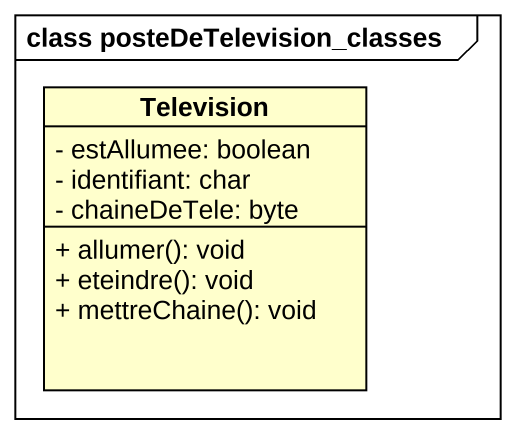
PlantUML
@startuml
mainframe class posteDeTelevision_classes
hide circle
hide empty members
skinparam classAttributeIconSize 0
class Television {
  - estAllumee: boolean
  - identifiant: char
  - chaineDeTele: byte
  + allumer(): void
  + eteindre(): void
  + mettreChaine(): void
}
@enduml
